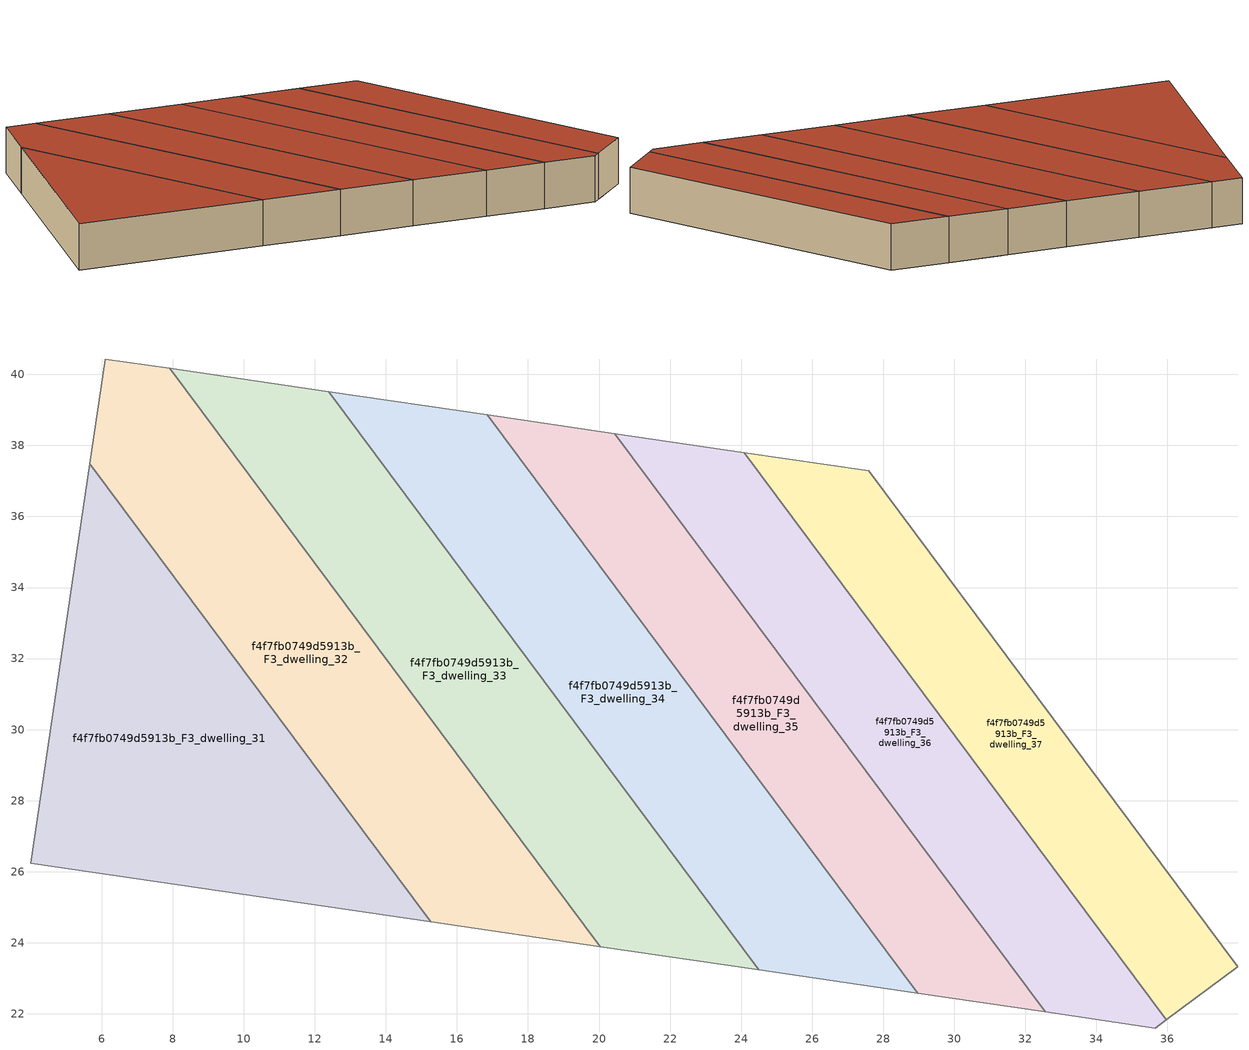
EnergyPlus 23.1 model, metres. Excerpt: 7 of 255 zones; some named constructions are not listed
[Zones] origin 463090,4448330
f4f7fb0749d5913b_F3_dwelling_31
 floor to f4f7fb0749d5913b_F2_dwelling_32 (EU_floor_Construction): 5.66,37.49 15.27,24.59 4,26.24 z9
 wall adiabatic (EU_wall_Construction): 5.66,37.49 4,26.24 15.27,24.59 z9:12
 wall to f4f7fb0749d5913b_F3_dwelling_32 (EU_wall_Construction): 15.27,24.59 5.66,37.49 z9:12
 roof outside (EU_roof_Construction): 15.27,24.59 5.66,37.49 4,26.24 z12
f4f7fb0749d5913b_F3_dwelling_32
 floor to f4f7fb0749d5913b_F2_dwelling_33 (EU_floor_Construction): 7.92,40.17 20.04,23.89 15.27,24.59 5.66,37.49 6.1,40.43 z9
 wall adiabatic (EU_wall_Construction): 15.27,24.59 20.04,23.89 / 7.92,40.17 6.1,40.43 5.66,37.49 z9:12
 wall to f4f7fb0749d5913b_F3_dwelling_33 (EU_wall_Construction): 20.04,23.89 7.92,40.17 z9:12
 roof outside (EU_roof_Construction): 20.04,23.89 7.92,40.17 6.1,40.43 5.66,37.49 15.27,24.59 z12
f4f7fb0749d5913b_F3_dwelling_33
 floor to f4f7fb0749d5913b_F2_dwelling_34 (EU_floor_Construction): 12.39,39.51 24.5,23.23 20.04,23.89 7.92,40.17 z9
 wall adiabatic (EU_wall_Construction): 12.39,39.51 7.92,40.17 / 20.04,23.89 24.5,23.23 z9:12
 wall to f4f7fb0749d5913b_F3_dwelling_34 (EU_wall_Construction): 24.5,23.23 12.39,39.51 z9:12
 roof outside (EU_roof_Construction): 24.5,23.23 12.39,39.51 7.92,40.17 20.04,23.89 z12
f4f7fb0749d5913b_F3_dwelling_34
 floor to f4f7fb0749d5913b_F2_dwelling_35 (EU_floor_Construction): 16.85,38.86 28.97,22.58 24.5,23.23 12.39,39.51 z9
 wall adiabatic (EU_wall_Construction): 16.85,38.86 12.39,39.51 / 24.5,23.23 28.97,22.58 z9:12
 wall to f4f7fb0749d5913b_F3_dwelling_35 (EU_wall_Construction): 28.97,22.58 16.85,38.86 z9:12
 roof outside (EU_roof_Construction): 28.97,22.58 16.85,38.86 12.39,39.51 24.5,23.23 z12
f4f7fb0749d5913b_F3_dwelling_35
 floor to f4f7fb0749d5913b_F2_dwelling_36 (EU_floor_Construction): 20.45,38.33 32.56,22.05 28.97,22.58 16.85,38.86 z9
 wall adiabatic (EU_wall_Construction): 20.45,38.33 16.85,38.86 / 28.97,22.58 32.56,22.05 z9:12
 wall to f4f7fb0749d5913b_F3_dwelling_36 (EU_wall_Construction): 32.56,22.05 20.45,38.33 z9:12
 roof outside (EU_roof_Construction): 32.56,22.05 20.45,38.33 16.85,38.86 28.97,22.58 z12
f4f7fb0749d5913b_F3_dwelling_36
 floor to f4f7fb0749d5913b_F2_dwelling_37 (EU_floor_Construction): 24.09,37.8 35.97,21.83 35.66,21.6 33.19,21.96 21.08,38.24 z9
 floor to f4f7fb0749d5913b_F2_dwelling_36 (EU_floor_Construction): 21.08,38.24 33.19,21.96 32.56,22.05 20.45,38.33 z9
 wall adiabatic (EU_wall_Construction): 24.09,37.8 20.45,38.33 / 32.56,22.05 35.66,21.6 35.97,21.83 z9:12
 wall to f4f7fb0749d5913b_F3_dwelling_37 (EU_wall_Construction): 35.97,21.83 24.09,37.8 z9:12
 roof outside (EU_roof_Construction): 35.97,21.83 24.09,37.8 20.45,38.33 32.56,22.05 35.66,21.6 z12
f4f7fb0749d5913b_F3_dwelling_37
 floor to f4f7fb0749d5913b_F2_dwelling_38 (EU_floor_Construction): 27.59,37.28 37.98,23.33 36.21,22.01 24.51,37.74 z9
 floor to f4f7fb0749d5913b_F2_dwelling_37 (EU_floor_Construction): 24.51,37.74 36.21,22.01 35.97,21.83 24.09,37.8 z9
 wall adiabatic (EU_wall_Construction): 27.59,37.28 24.09,37.8 / 35.97,21.83 37.98,23.33 z9:12
 wall to f4f7fb0749d5913b_F3_dwelling_38 (EU_wall_Construction): 37.98,23.33 27.59,37.28 z9:12
 roof outside (EU_roof_Construction): 37.98,23.33 27.59,37.28 24.09,37.8 35.97,21.83 z12
[SCHEDULE:FILE] Column Number=1; Rows to Skip at Top=0; Number of Hours of Data=8760; Column Separator=Comma; Interpolate to Timestep=No; Minutes per Item=60; Adjust Schedule for Daylight Savings=Yes
Name | File
EU_Step8_GainSchedule_f4f7fb0749d5913b_F2_dwelling_29_f000 | ../../schedules/f4f7fb0749d5913b/f4f7fb0749d5913b_F2_dwelling_29_f000_gain.csv
EU_Step8_GainSchedule_f4f7fb0749d5913b_F2_dwelling_30_f000 | ../../schedules/f4f7fb0749d5913b/f4f7fb0749d5913b_F2_dwelling_30_f000_gain.csv
EU_Step8_GainSchedule_f4f7fb0749d5913b_F2_dwelling_31_f000 | ../../schedules/f4f7fb0749d5913b/f4f7fb0749d5913b_F2_dwelling_31_f000_gain.csv
EU_Step8_GainSchedule_f4f7fb0749d5913b_F2_dwelling_53_f000 | ../../schedules/f4f7fb0749d5913b/f4f7fb0749d5913b_F2_dwelling_53_f000_gain.csv
EU_Step8_GainSchedule_f4f7fb0749d5913b_F2_dwelling_54_f000 | ../../schedules/f4f7fb0749d5913b/f4f7fb0749d5913b_F2_dwelling_54_f000_gain.csv
EU_Step8_GainSchedule_f4f7fb0749d5913b_F2_dwelling_55_f000 | ../../schedules/f4f7fb0749d5913b/f4f7fb0749d5913b_F2_dwelling_55_f000_gain.csv
EU_Step8_GainSchedule_f4f7fb0749d5913b_F2_dwelling_56_f000 | ../../schedules/f4f7fb0749d5913b/f4f7fb0749d5913b_F2_dwelling_56_f000_gain.csv
EU_Step8_GainSchedule_f4f7fb0749d5913b_F2_dwelling_57_f000 | ../../schedules/f4f7fb0749d5913b/f4f7fb0749d5913b_F2_dwelling_57_f000_gain.csv
EU_Step8_GainSchedule_f4f7fb0749d5913b_F2_dwelling_58_f000 | ../../schedules/f4f7fb0749d5913b/f4f7fb0749d5913b_F2_dwelling_58_f000_gain.csv
EU_Step8_GainSchedule_f4f7fb0749d5913b_F2_dwelling_59_f000 | ../../schedules/f4f7fb0749d5913b/f4f7fb0749d5913b_F2_dwelling_59_f000_gain.csv
EU_Step8_GainSchedule_f4f7fb0749d5913b_F2_dwelling_60_f000 | ../../schedules/f4f7fb0749d5913b/f4f7fb0749d5913b_F2_dwelling_60_f000_gain.csv
EU_Step8_GainSchedule_f4f7fb0749d5913b_F2_dwelling_61_f000 | ../../schedules/f4f7fb0749d5913b/f4f7fb0749d5913b_F2_dwelling_61_f000_gain.csv
EU_Step8_GainSchedule_f4f7fb0749d5913b_F2_dwelling_62_f000 | ../../schedules/f4f7fb0749d5913b/f4f7fb0749d5913b_F2_dwelling_62_f000_gain.csv
EU_Step8_GainSchedule_f4f7fb0749d5913b_F2_dwelling_63_f000 | ../../schedules/f4f7fb0749d5913b/f4f7fb0749d5913b_F2_dwelling_63_f000_gain.csv
EU_Step8_GainSchedule_f4f7fb0749d5913b_F3_dwelling_25_f000 | ../../schedules/f4f7fb0749d5913b/f4f7fb0749d5913b_F3_dwelling_25_f000_gain.csv
EU_Step8_GainSchedule_f4f7fb0749d5913b_F3_dwelling_26_f000 | ../../schedules/f4f7fb0749d5913b/f4f7fb0749d5913b_F3_dwelling_26_f000_gain.csv
EU_Step8_GainSchedule_f4f7fb0749d5913b_F3_dwelling_27_f000 | ../../schedules/f4f7fb0749d5913b/f4f7fb0749d5913b_F3_dwelling_27_f000_gain.csv
EU_Step8_GainSchedule_f4f7fb0749d5913b_F3_dwelling_28_f000 | ../../schedules/f4f7fb0749d5913b/f4f7fb0749d5913b_F3_dwelling_28_f000_gain.csv
EU_Step8_GainSchedule_f4f7fb0749d5913b_F3_dwelling_29_f000 | ../../schedules/f4f7fb0749d5913b/f4f7fb0749d5913b_F3_dwelling_29_f000_gain.csv
EU_Step8_GainSchedule_f4f7fb0749d5913b_F3_dwelling_30_f000 | ../../schedules/f4f7fb0749d5913b/f4f7fb0749d5913b_F3_dwelling_30_f000_gain.csv
EU_Step8_GainSchedule_f4f7fb0749d5913b_F3_dwelling_55_f000 | ../../schedules/f4f7fb0749d5913b/f4f7fb0749d5913b_F3_dwelling_55_f000_gain.csv
EU_Step8_GainSchedule_f4f7fb0749d5913b_F3_dwelling_56_f000 | ../../schedules/f4f7fb0749d5913b/f4f7fb0749d5913b_F3_dwelling_56_f000_gain.csv
EU_Step8_GainSchedule_f4f7fb0749d5913b_F3_dwelling_57_f000 | ../../schedules/f4f7fb0749d5913b/f4f7fb0749d5913b_F3_dwelling_57_f000_gain.csv
EU_Step8_GainSchedule_f4f7fb0749d5913b_F3_dwelling_58_f000 | ../../schedules/f4f7fb0749d5913b/f4f7fb0749d5913b_F3_dwelling_58_f000_gain.csv
EU_Step8_GainSchedule_f4f7fb0749d5913b_F3_dwelling_59_f000 | ../../schedules/f4f7fb0749d5913b/f4f7fb0749d5913b_F3_dwelling_59_f000_gain.csv
EU_Step8_GainSchedule_f4f7fb0749d5913b_F3_dwelling_60_f000 | ../../schedules/f4f7fb0749d5913b/f4f7fb0749d5913b_F3_dwelling_60_f000_gain.csv
EU_Step8_GainSchedule_f4f7fb0749d5913b_F3_dwelling_61_f000 | ../../schedules/f4f7fb0749d5913b/f4f7fb0749d5913b_F3_dwelling_61_f000_gain.csv
EU_Step8_GainSchedule_f4f7fb0749d5913b_F3_dwelling_62_f000 | ../../schedules/f4f7fb0749d5913b/f4f7fb0749d5913b_F3_dwelling_62_f000_gain.csv
